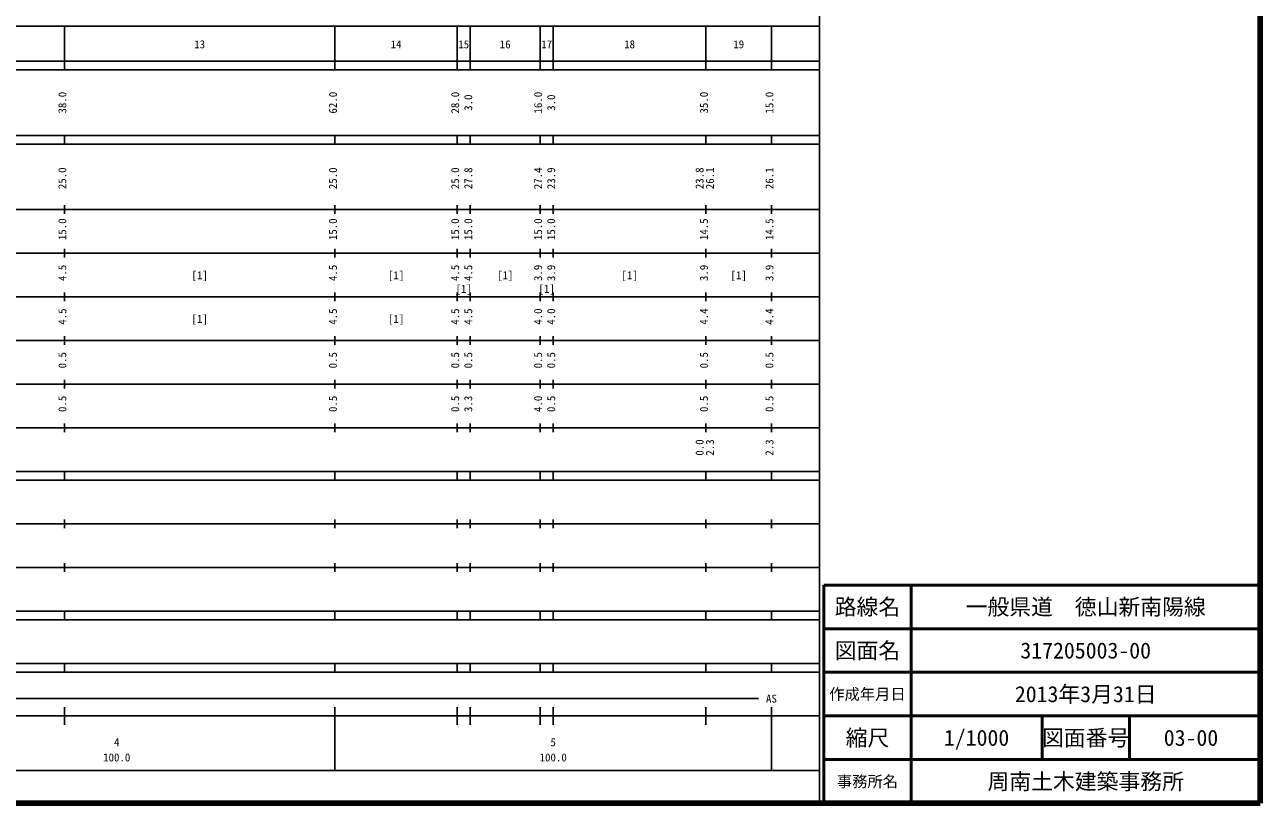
# Model space of a CAD drawing. Units: millimetres on the paper, enlarged 1000 times. Extents: x 40000 to 680000, y 20000 to 380000.
# Drawn here: x 396918 to 680000, y 20000 to 198357 of the extents above; entities that cross this region are included whole.
import ezdxf
from ezdxf.enums import TextEntityAlignment as Align

# ---------------------------------------------------------------- set-up
doc = ezdxf.new("R2010")
doc.units = ezdxf.units.MM
doc.header["$LTSCALE"] = 1000
for name, color, linetype, lineweight in [('M-TTL', 2, 'Continuous', 140), ('M-TTL-BAND', 7, 'Continuous', 25), ('M-TTL-FRAM', 2, 'Continuous', 50), ('M-TTL-LINE', 7, 'Continuous', 50)]:
    doc.layers.add(name, color=color, linetype=linetype, lineweight=lineweight)
doc.layers.add('M-TTL-TXT', color=7, linetype='Continuous')
doc.styles.add('ＭＳ ゴシック', font='')
doc.styles.get('ＭＳ ゴシック').set_extended_font_data('MS Gothic')

msp = doc.modelspace()

# ---------------------------------------------------------------- linework, layer by layer
at = {"layer": 'M-TTL'}
for p, q in [((680000, 20000), (680000, 380000)), ((40000, 20000), (680000, 20000))]:
    msp.add_line(p, q, dxfattribs=at)
at = {"layer": 'M-TTL-BAND'}
for p, q in [((579000, 20000), (579000, 370000)), ((68000, 198000), (579000, 198000)), ((406000, 188000), (406000, 198000)), ((468000, 188000), (468000, 198000)), ((496000, 188000), (496000, 198000)), ((499000, 188000), (499000, 198000)), ((515000, 188000), (515000, 198000)), ((518000, 188000), (518000, 198000)), ((553000, 188000), (553000, 198000)), ((568000, 188000), (568000, 198000)), ((40000, 190000), (579000, 190000)), ((40000, 188000), (579000, 188000)), ((40000, 173000), (579000, 173000)), ((406000, 171000), (406000, 173000)), ((468000, 171000), (468000, 173000)), ((496000, 171000), (496000, 173000)), ((499000, 171000), (499000, 173000)), ((515000, 171000), (515000, 173000)), ((518000, 171000), (518000, 173000)), ((553000, 171000), (553000, 173000)), ((568000, 171000), (568000, 173000)), ((40000, 171000), (579000, 171000)), ((40000, 156000), (579000, 156000)), ((406000, 155000), (406000, 157000)), ((468000, 155000), (468000, 157000)), ((496000, 155000), (496000, 157000)), ((499000, 155000), (499000, 157000)), ((515000, 155000), (515000, 157000)), ((518000, 155000), (518000, 157000)), ((553000, 155000), (553000, 157000)), ((568000, 155000), (568000, 157000)), ((46000, 146000), (579000, 146000)), ((406000, 145000), (406000, 147000)), ((468000, 145000), (468000, 147000)), ((496000, 145000), (496000, 147000)), ((499000, 145000), (499000, 147000)), ((515000, 145000), (515000, 147000)), ((518000, 145000), (518000, 147000)), ((553000, 145000), (553000, 147000)), ((568000, 145000), (568000, 147000)), ((52000, 136000), (579000, 136000)), ((406000, 135000), (406000, 137000)), ((468000, 135000), (468000, 137000)), ((496000, 135000), (496000, 137000)), ((499000, 135000), (499000, 137000)), ((515000, 135000), (515000, 137000)), ((518000, 135000), (518000, 137000)), ((553000, 135000), (553000, 137000)), ((568000, 135000), (568000, 137000)), ((46000, 126000), (579000, 126000)), ((406000, 125000), (406000, 127000)), ((468000, 125000), (468000, 127000)), ((496000, 125000), (496000, 127000)), ((499000, 125000), (499000, 127000)), ((515000, 125000), (515000, 127000)), ((518000, 125000), (518000, 127000)), ((553000, 125000), (553000, 127000)), ((568000, 125000), (568000, 127000)), ((406000, 115000), (406000, 117000)), ((468000, 115000), (468000, 117000)), ((496000, 115000), (496000, 117000)), ((499000, 115000), (499000, 117000)), ((515000, 115000), (515000, 117000)), ((518000, 115000), (518000, 117000)), ((553000, 115000), (553000, 117000)), ((568000, 115000), (568000, 117000)), ((52000, 116000), (579000, 116000)), ((46000, 106000), (579000, 106000)), ((406000, 105000), (406000, 107000)), ((468000, 105000), (468000, 107000)), ((496000, 105000), (496000, 107000)), ((499000, 105000), (499000, 107000)), ((515000, 105000), (515000, 107000)), ((518000, 105000), (518000, 107000)), ((553000, 105000), (553000, 107000)), ((568000, 105000), (568000, 107000)), ((40000, 96000), (579000, 96000)), ((40000, 94000), (579000, 94000)), ((406000, 94000), (406000, 96000)), ((468000, 94000), (468000, 96000)), ((496000, 94000), (496000, 96000)), ((499000, 94000), (499000, 96000)), ((515000, 94000), (515000, 96000)), ((518000, 94000), (518000, 96000)), ((553000, 94000), (553000, 96000)), ((568000, 94000), (568000, 96000)), ((406000, 83000), (406000, 85000)), ((468000, 83000), (468000, 85000)), ((496000, 83000), (496000, 85000)), ((499000, 83000), (499000, 85000)), ((515000, 83000), (515000, 85000)), ((518000, 83000), (518000, 85000)), ((553000, 83000), (553000, 85000)), ((568000, 83000), (568000, 85000)), ((49000, 84000), (579000, 84000)), ((40000, 74000), (579000, 74000)), ((406000, 73000), (406000, 75000)), ((468000, 73000), (468000, 75000)), ((496000, 73000), (496000, 75000)), ((499000, 73000), (499000, 75000)), ((515000, 73000), (515000, 75000)), ((518000, 73000), (518000, 75000)), ((553000, 73000), (553000, 75000)), ((568000, 73000), (568000, 75000)), ((40000, 64000), (579000, 64000)), ((406000, 62000), (406000, 64000)), ((468000, 62000), (468000, 64000)), ((496000, 62000), (496000, 64000)), ((499000, 62000), (499000, 64000)), ((515000, 62000), (515000, 64000)), ((518000, 62000), (518000, 64000)), ((553000, 62000), (553000, 64000)), ((568000, 62000), (568000, 64000)), ((40000, 62000), (579000, 62000)), ((40000, 52000), (579000, 52000)), ((406000, 50000), (406000, 52000)), ((468000, 50000), (468000, 52000)), ((496000, 50000), (496000, 52000)), ((499000, 50000), (499000, 52000)), ((515000, 50000), (515000, 52000)), ((518000, 50000), (518000, 52000)), ((553000, 50000), (553000, 52000)), ((568000, 50000), (568000, 52000)), ((40000, 50000), (579000, 50000)), ((71000, 44000), (565000, 44000)), ((40000, 40000), (579000, 40000)), ((406000, 38000), (406000, 42000)), ((468000, 27500), (468000, 42000)), ((496000, 38000), (496000, 42000)), ((499000, 38000), (499000, 42000)), ((515000, 38000), (515000, 42000)), ((518000, 38000), (518000, 42000)), ((553000, 38000), (553000, 42000)), ((568000, 27500), (568000, 42000)), ((68000, 27500), (579000, 27500))]:
    msp.add_line(p, q, dxfattribs=at)
at = {"layer": 'M-TTL-FRAM'}
for p, q in [((680000, 70000), (580000, 70000)), ((580000, 70000), (580000, 20000))]:
    msp.add_line(p, q, dxfattribs=at)
at = {"layer": 'M-TTL-LINE'}
for p, q in [((600000, 70000), (600000, 20000)), ((680000, 60000), (580000, 60000)), ((680000, 50000), (580000, 50000)), ((680000, 40000), (580000, 40000)), ((630000, 40000), (630000, 30000)), ((650000, 40000), (650000, 30000)), ((680000, 30000), (580000, 30000))]:
    msp.add_line(p, q, dxfattribs=at)

# ---------------------------------------------------------------- texts
at = {"layer": 'M-TTL-BAND', "style": 'ＭＳ ゴシック'}
for s, p in [('13', (437000, 192405)), ('14', (482000, 192405)), ('15', (497500, 192405)), ('16', (507000, 192405)), ('17', (516500, 192405)), ('18', (535500, 192405)), ('19', (560500, 192405)), ('[1]', (437000, 139500)), ('[1]', (482000, 139500)), ('[1]', (507000, 139500)), ('[1]', (535500, 139500)), ('[1]', (560500, 139500)), ('[1]', (497500, 136386)), ('[1]', (516500, 136386)), ('[1]', (437000, 129500)), ('[1]', (482000, 129500)), ('AS', (568000, 42500)), ('4', (418000, 32523)), ('5', (518000, 32523)), ('100.0', (418000, 29033)), ('100.0', (518000, 29033))]:
    msp.add_text(s, height=1833, dxfattribs=at).set_placement(p, align=Align.BOTTOM_CENTER)
for s, p in [('38.0', (407000, 180500)), ('62.0', (469000, 180500)), ('28.0', (497000, 180500)), ('3.0', (500000, 180500)), ('16.0', (516000, 180500)), ('3.0', (519000, 180500)), ('35.0', (554000, 180500)), ('15.0', (569000, 180500)), ('25.0', (407000, 163174)), ('25.0', (469000, 163174)), ('25.0', (497000, 163174)), ('27.8', (500000, 163174)), ('27.4', (516000, 163174)), ('23.9', (519000, 163174)), ('23.8', (553000, 163174)), ('26.1', (555370, 163174)), ('26.1', (569000, 163174)), ('15.0', (407000, 151500)), ('15.0', (469000, 151500)), ('15.0', (497000, 151500)), ('15.0', (500000, 151500)), ('15.0', (516000, 151500)), ('15.0', (519000, 151500)), ('14.5', (554000, 151500)), ('14.5', (569000, 151500)), ('4.5', (407000, 141500)), ('4.5', (469000, 141500)), ('4.5', (497000, 141500)), ('4.5', (500000, 141500)), ('3.9', (516000, 141500)), ('3.9', (519000, 141500)), ('3.9', (554000, 141500)), ('3.9', (569000, 141500)), ('4.5', (407000, 131500)), ('4.5', (469000, 131500)), ('4.5', (497000, 131500)), ('4.5', (500000, 131500)), ('4.0', (516000, 131500)), ('4.0', (519000, 131500)), ('4.4', (554000, 131500)), ('4.4', (569000, 131500)), ('0.5', (407000, 121500)), ('0.5', (469000, 121500)), ('0.5', (497000, 121500)), ('0.5', (500000, 121500)), ('0.5', (516000, 121500)), ('0.5', (519000, 121500)), ('0.5', (554000, 121500)), ('0.5', (569000, 121500)), ('4.0', (516000, 111500)), ('0.5', (407000, 111500)), ('0.5', (469000, 111500)), ('0.5', (497000, 111500)), ('3.3', (500000, 111500)), ('0.5', (519000, 111500)), ('0.5', (554000, 111500)), ('0.5', (569000, 111500)), ('0.0', (553000, 101500)), ('2.3', (555370, 101500)), ('2.3', (569000, 101500))]:
    msp.add_text(s, height=1833, rotation=90, dxfattribs=at).set_placement(p, align=Align.BOTTOM_CENTER)
at = {"layer": 'M-TTL-TXT', "style": 'ＭＳ ゴシック'}
for s, height, p in [('路線名', 3666, (590000, 65000)), ('路線名', 3666, (590000, 65000)), ('一般県道\u3000徳山新南陽線', 3666, (640000, 65000)), ('図面名', 3666, (590000, 55000)), ('図面名', 3666, (590000, 55000)), ('317205003-00', 3666, (640000, 55000)), ('作成年月日', 2566, (590000, 45000)), ('作成年月日', 2566, (590000, 45000)), ('2013年3月31日', 3666, (640000, 45000)), ('縮尺', 3666, (590000, 35000)), ('縮尺', 3666, (590000, 35000)), ('1/1000', 3666, (615000, 35000)), ('図面番号', 3666, (640000, 35000)), ('図面番号', 3666, (640000, 35000)), ('03-00', 3666, (664125, 35000)), ('事務所名', 2566, (590000, 25000)), ('事務所名', 2566, (590000, 25000)), ('周南土木建築事務所', 3666, (640000, 25000))]:
    msp.add_text(s, height=height, dxfattribs=at).set_placement(p, align=Align.MIDDLE_CENTER)

doc.saveas('drawing.dxf')
